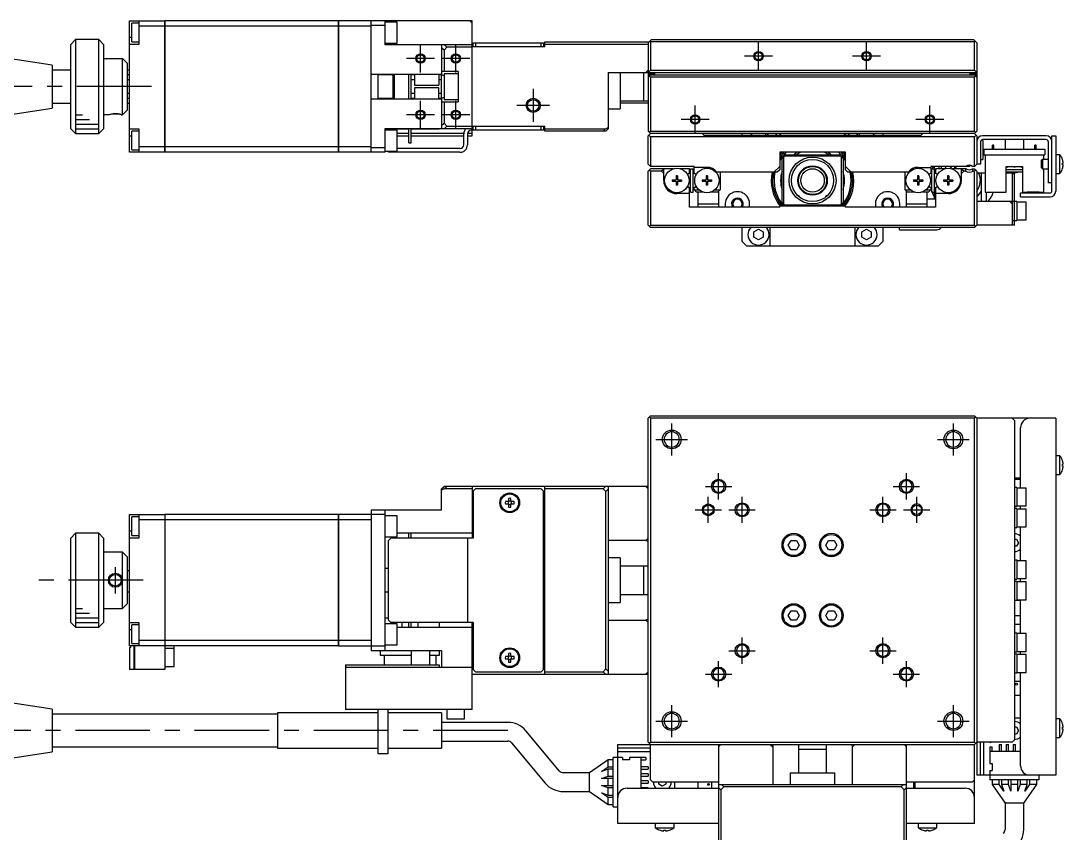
# Model space of a CAD drawing. Extents: x 0 to 726, y -8 to 415.
# Drawn here: x 119.1 to 341.1, y 241.6 to 414.6 of the extents above; entities that cross this region are included whole.
import ezdxf

# ---------------------------------------------------------------- set-up
doc = ezdxf.new("R2010")
doc.units = 0
doc.header["$LTSCALE"] = 0.5
doc.linetypes.add('CENTER', pattern=[50.8, 31.75, -6.35, 6.35, -6.35])
for name, color, linetype in [('MSM_CENTER', 1, 'CENTER'), ('MSM_CONTINUOUS', 7, 'CONTINUOUS'), ('MSM_NARROW', 5, 'CONTINUOUS')]:
    doc.layers.add(name, color=color, linetype=linetype)

msp = doc.modelspace()

# ---------------------------------------------------------------- linework, layer by layer
at = {"layer": 'MSM_CENTER'}
for p, q in [((204.19, 403.64), (204.19, 409.64)), ((211.69, 403.64), (211.69, 409.64)), ((276.19, 404.14), (276.19, 410.14)), ((299.19, 404.14), (299.19, 410.14)), ((207.19, 406.64), (201.19, 406.64)), ((214.69, 406.64), (208.69, 406.64)), ((279.19, 407.14), (273.19, 407.14)), ((302.19, 407.14), (296.19, 407.14)), ((146.88, 400.64), (76.88, 400.64)), ((228.19, 400.14), (228.19, 393.14)), ((204.19, 391.64), (204.19, 397.64)), ((211.69, 391.64), (211.69, 397.64)), ((231.69, 396.64), (224.69, 396.64)), ((262.69, 390.64), (262.69, 396.64)), ((312.69, 390.64), (312.69, 396.64)), ((207.19, 394.64), (201.19, 394.64)), ((214.69, 394.64), (208.69, 394.64)), ((265.69, 393.64), (259.69, 393.64)), ((315.69, 393.64), (309.69, 393.64)), ((257.69, 322.09), (257.69, 328.89)), ((317.69, 322.09), (317.69, 328.89)), ((254.29, 325.49), (261.09, 325.49)), ((314.29, 325.49), (321.09, 325.49)), ((267.69, 312.69), (267.69, 318.29)), ((307.69, 312.69), (307.69, 318.29)), ((264.89, 315.49), (270.49, 315.49)), ((304.89, 315.49), (310.49, 315.49)), ((265.49, 307.69), (265.49, 313.29)), ((272.69, 307.69), (272.69, 313.29)), ((302.69, 307.69), (302.69, 313.29)), ((309.89, 307.69), (309.89, 313.29)), ((262.69, 310.49), (268.29, 310.49)), ((269.89, 310.49), (275.49, 310.49)), ((299.89, 310.49), (305.49, 310.49)), ((307.09, 310.49), (312.69, 310.49)), ((139.19, 292.69), (139.19, 298.29)), ((145.1, 295.49), (122.46, 295.49)), ((272.69, 277.69), (272.69, 283.29)), ((302.69, 277.69), (302.69, 283.29)), ((269.89, 280.49), (275.49, 280.49)), ((299.89, 280.49), (305.49, 280.49)), ((267.69, 272.69), (267.69, 278.29)), ((307.69, 272.69), (307.69, 278.29)), ((264.89, 275.49), (270.49, 275.49)), ((304.89, 275.49), (310.49, 275.49)), ((257.69, 262.09), (257.69, 268.89)), ((317.69, 262.09), (317.69, 268.89)), ((254.29, 265.49), (261.09, 265.49)), ((314.29, 265.49), (321.09, 265.49)), ((222.75, 263.49), (72.8, 263.49))]:
    msp.add_line(p, q, dxfattribs=at)
at = {"layer": 'MSM_CONTINUOUS'}
for p, q in [((142.19, 386.64), (142.19, 414.64)), ((142.19, 414.64), (149.69, 414.64)), ((144.19, 414.14), (142.69, 414.14)), ((142.69, 410.14), (142.69, 414.14)), ((144.19, 414.64), (144.19, 409.64)), ((149.69, 413.49), (144.19, 413.49)), ((149.69, 386.64), (149.69, 414.64)), ((149.69, 414.63), (149.74, 414.63)), ((149.69, 413.49), (149.74, 413.49)), ((186.69, 414.64), (149.74, 414.64)), ((149.74, 414.64), (149.74, 386.64)), ((186.69, 413.49), (149.74, 413.49)), ((186.69, 386.64), (186.69, 414.64)), ((186.69, 414.63), (186.74, 414.63)), ((186.69, 413.49), (186.74, 413.49)), ((215.19, 414.64), (186.74, 414.64)), ((186.74, 414.64), (186.74, 386.64)), ((193.69, 413.49), (186.74, 413.49)), ((193.69, 386.64), (193.69, 414.64)), ((196.69, 413.64), (193.69, 413.64)), ((196.69, 409.54), (196.69, 414.64)), ((199.19, 414.39), (196.69, 414.39)), ((199.19, 409.89), (199.19, 414.39)), ((214.69, 414.64), (215.19, 414.14)), ((215.19, 391.74), (215.19, 414.64)), ((142.19, 411.14), (142.69, 411.14)), ((130.69, 410.64), (129.69, 409.64)), ((129.69, 391.64), (129.69, 409.64)), ((135.69, 410.64), (130.69, 410.64)), ((130.69, 410.64), (130.69, 390.64)), ((136.69, 409.64), (135.69, 410.64)), ((135.69, 390.64), (135.69, 410.64)), ((136.69, 409.64), (136.69, 391.64)), ((144.19, 409.64), (142.19, 409.64)), ((142.69, 410.14), (144.19, 410.14)), ((196.69, 409.89), (199.19, 409.89)), ((215.19, 409.54), (196.69, 409.54)), ((208.69, 409.54), (208.69, 403.13)), ((209.19, 408.43), (208.69, 408.93)), ((209.8, 409.04), (209.19, 408.43)), ((209.3, 409.54), (209.8, 409.04)), ((215.19, 409.04), (209.8, 409.04)), ((230.69, 409.14), (215.19, 409.14)), ((215.39, 409.14), (215.39, 409.94)), ((215.39, 409.94), (230.39, 409.94)), ((215.89, 409.94), (215.89, 409.14)), ((229.89, 409.14), (229.89, 409.94)), ((230.39, 409.94), (230.39, 409.14)), ((230.69, 409.14), (230.69, 410.14)), ((230.69, 410.14), (252.89, 410.14)), ((252.69, 409.64), (230.69, 409.64)), ((253.39, 410.64), (252.69, 409.94)), ((252.69, 410.14), (252.69, 391.14)), ((253.19, 410.14), (253.04, 410.29)), ((253.19, 410.14), (253.19, 404.14)), ((322.19, 410.14), (253.19, 410.14)), ((253.39, 410.64), (321.99, 410.64)), ((322.69, 409.94), (321.99, 410.64)), ((322.34, 410.29), (322.19, 410.14)), ((322.19, 404.14), (322.19, 410.14)), ((322.69, 409.94), (322.69, 391.14)), ((125.69, 405.21), (109.69, 407.64)), ((136.69, 406.64), (140.69, 406.64)), ((141.69, 405.64), (140.69, 406.64)), ((140.69, 394.64), (140.69, 406.64)), ((209.19, 408.43), (209.19, 403.89)), ((125.69, 405.21), (125.69, 396.07)), ((129.69, 404.14), (125.69, 404.14)), ((141.69, 405.64), (141.69, 395.64)), ((142.19, 404.14), (141.69, 404.14)), ((252.69, 404.14), (252.19, 403.64)), ((252.69, 403.64), (253.19, 404.14)), ((253.19, 404.14), (322.19, 404.14)), ((322.19, 404.14), (322.69, 403.64)), ((142.19, 403.14), (141.69, 403.14)), ((141.69, 402.14), (142.19, 402.14)), ((208.69, 403.24), (193.69, 403.24)), ((195.19, 398.04), (195.19, 403.24)), ((198.39, 403.14), (195.19, 403.14)), ((198.39, 398.04), (198.39, 403.24)), ((198.59, 403.24), (198.59, 398.04)), ((201.69, 398.04), (201.69, 403.24)), ((202.19, 398.04), (202.19, 403.24)), ((202.89, 403.14), (202.19, 403.14)), ((202.19, 402.14), (202.89, 402.14)), ((202.89, 403.24), (202.89, 400.91)), ((208.09, 403.24), (208.09, 400.91)), ((208.59, 403.14), (208.09, 403.14)), ((208.09, 402.14), (208.59, 402.14)), ((208.19, 403.14), (208.19, 403.24)), ((208.59, 403.24), (208.59, 398.04)), ((212.19, 403.89), (208.69, 403.89)), ((209.19, 402.92), (208.69, 403.13)), ((209.19, 403.39), (209.19, 397.89)), ((212.19, 403.39), (209.19, 403.39)), ((212.19, 403.89), (212.19, 397.39)), ((244.19, 403.64), (244.19, 391.64)), ((244.19, 403.64), (322.69, 403.64)), ((246.69, 403.64), (246.69, 395.89)), ((251.69, 403.64), (251.69, 397.64)), ((252.69, 403.44), (254.09, 403.44)), ((253.19, 403.14), (252.69, 402.64)), ((252.79, 402.74), (252.79, 402.94)), ((253.19, 402.64), (252.94, 402.89)), ((253.79, 403.24), (253.09, 403.24)), ((253.19, 403.14), (322.19, 403.14)), ((322.19, 402.64), (253.19, 402.64)), ((253.19, 402.64), (253.19, 391.14)), ((254.09, 403.14), (254.09, 403.44)), ((321.29, 403.14), (321.29, 403.44)), ((322.69, 403.44), (321.29, 403.44)), ((322.29, 403.24), (321.59, 403.24)), ((322.69, 402.64), (322.19, 403.14)), ((322.44, 402.89), (322.19, 402.64)), ((322.19, 391.14), (322.19, 402.64)), ((322.59, 402.94), (322.59, 402.74)), ((202.89, 400.91), (208.09, 400.91)), ((202.89, 400.91), (208.09, 400.91)), ((208.09, 400.9), (202.89, 400.9)), ((208.09, 400.9), (202.89, 400.9)), ((202.89, 400.9), (202.89, 400.9)), ((202.89, 400.41), (202.89, 398.04)), ((208.09, 400.41), (202.89, 400.41)), ((208.09, 400.9), (208.09, 400.9)), ((208.09, 398.04), (208.09, 400.41)), ((142.19, 399.14), (141.69, 399.14)), ((141.69, 398.14), (142.19, 398.14)), ((193.69, 398.04), (208.69, 398.04)), ((195.19, 398.14), (198.39, 398.14)), ((202.89, 399.14), (202.19, 399.14)), ((202.19, 398.14), (202.89, 398.14)), ((208.59, 399.14), (208.09, 399.14)), ((208.09, 398.14), (208.59, 398.14)), ((208.19, 398.04), (208.19, 398.14)), ((208.69, 398.15), (209.19, 398.36)), ((208.69, 398.15), (208.69, 391.74)), ((209.19, 397.89), (212.19, 397.89)), ((246.69, 397.64), (252.69, 397.64)), ((109.69, 393.64), (125.69, 396.07)), ((125.69, 397.14), (129.69, 397.14)), ((140.69, 394.64), (141.69, 395.64)), ((141.69, 397.14), (142.19, 397.14)), ((208.69, 397.39), (212.19, 397.39)), ((209.19, 397.39), (209.19, 392.86)), ((244.19, 395.89), (246.69, 395.89)), ((252.69, 397.14), (246.69, 397.14)), ((137.94, 394.64), (136.69, 394.64)), ((137.94, 394.64), (137.94, 394.64)), ((140.44, 394.64), (140.69, 394.64)), ((129.69, 391.64), (130.69, 390.64)), ((135.69, 390.64), (136.69, 391.64)), ((142.19, 391.64), (144.19, 391.64)), ((144.19, 391.14), (142.69, 391.14)), ((142.69, 387.14), (142.69, 391.14)), ((144.19, 391.64), (144.19, 386.64)), ((196.69, 391.74), (215.19, 391.74)), ((196.69, 386.64), (196.69, 391.74)), ((196.69, 391.64), (201.69, 391.64)), ((199.19, 391.39), (196.69, 391.39)), ((199.19, 386.89), (199.19, 391.39)), ((201.69, 388.64), (201.69, 391.74)), ((202.19, 388.64), (202.19, 391.74)), ((202.19, 391.64), (208.19, 391.64)), ((208.19, 391.64), (208.19, 391.74)), ((208.69, 392.36), (209.19, 392.86)), ((209.19, 392.86), (209.8, 392.24)), ((209.8, 392.24), (209.3, 391.74)), ((209.8, 392.24), (215.19, 392.24)), ((230.39, 391.34), (214.99, 391.34)), ((230.69, 392.14), (215.19, 392.14)), ((215.19, 390.14), (215.19, 391.34)), ((215.39, 391.34), (215.39, 392.14)), ((215.89, 392.14), (215.89, 391.34)), ((229.89, 391.34), (229.89, 392.14)), ((230.39, 392.14), (230.39, 391.34)), ((230.69, 391.14), (230.69, 392.14)), ((230.69, 391.64), (243.58, 391.64)), ((243.69, 391.14), (230.69, 391.14)), ((243.08, 391.14), (243.58, 391.64)), ((243.58, 391.64), (244.19, 391.95)), ((244.19, 391.64), (243.69, 391.14)), ((252.69, 391.14), (253.19, 390.64)), ((252.94, 390.89), (253.19, 391.14)), ((253.19, 391.14), (322.19, 391.14)), ((322.19, 391.14), (322.44, 390.89)), ((322.19, 390.64), (322.69, 391.14)), ((130.69, 390.64), (135.69, 390.64)), ((142.19, 390.14), (142.69, 390.14)), ((201.69, 390.64), (199.19, 390.64)), ((199.19, 390.14), (201.69, 390.14)), ((201.69, 388.64), (202.19, 388.64)), ((213.39, 390.64), (202.19, 390.64)), ((202.19, 390.14), (213.39, 390.14)), ((213.39, 388.24), (213.39, 390.54)), ((215.19, 390.64), (214.19, 390.64)), ((214.19, 390.54), (214.19, 388.24)), ((214.19, 390.14), (215.19, 390.14)), ((252.69, 390.14), (253.19, 390.64)), ((252.69, 384.14), (252.69, 390.14)), ((253.19, 389.94), (252.84, 390.29)), ((322.19, 390.64), (253.19, 390.64)), ((253.19, 389.94), (253.19, 383.64)), ((322.19, 389.94), (253.19, 389.94)), ((264.19, 390.64), (264.54, 390.29)), ((264.54, 390.29), (310.84, 390.29)), ((272.69, 390.29), (272.69, 390.64)), ((302.69, 390.64), (302.69, 390.29)), ((310.84, 390.29), (311.19, 390.64)), ((322.69, 390.14), (322.19, 390.64)), ((322.54, 390.29), (322.19, 389.94)), ((322.19, 383.64), (322.19, 389.94)), ((322.69, 390.14), (322.69, 384.14)), ((323.49, 388.94), (323.49, 384.14)), ((323.99, 389.14), (323.54, 389.14)), ((337.49, 390.14), (323.89, 390.14)), ((337.49, 389.34), (323.89, 389.34)), ((323.99, 389.14), (323.99, 385.14)), ((328.69, 389.34), (328.69, 387.34)), ((332.69, 387.34), (332.69, 389.34)), ((337.89, 388.94), (337.89, 380.14)), ((338.69, 390.14), (339.49, 390.14)), ((338.69, 378.44), (338.69, 390.14)), ((339.49, 390.14), (339.49, 378.34)), ((149.69, 386.64), (142.19, 386.64)), ((142.69, 387.14), (144.19, 387.14)), ((149.69, 387.8), (144.19, 387.8)), ((149.69, 387.8), (149.74, 387.8)), ((149.69, 386.65), (149.74, 386.65)), ((186.69, 387.8), (149.74, 387.8)), ((186.69, 386.64), (149.74, 386.64)), ((186.69, 387.8), (186.74, 387.8)), ((186.69, 386.65), (186.74, 386.65)), ((193.69, 387.8), (186.74, 387.8)), ((196.69, 386.64), (186.74, 386.64)), ((193.69, 387.64), (196.69, 387.64)), ((196.69, 386.89), (199.19, 386.89)), ((197.39, 386.64), (197.39, 386.89)), ((212.59, 386.64), (197.39, 386.64)), ((197.89, 386.89), (197.89, 386.64)), ((212.59, 387.44), (199.19, 387.44)), ((294.69, 386.64), (280.69, 386.64)), ((280.69, 386.64), (280.69, 382.94)), ((294.69, 382.94), (294.69, 386.64)), ((324.19, 387.34), (324.19, 386.14)), ((324.19, 387.34), (337.19, 387.34)), ((326.06, 387.34), (326.06, 388.14)), ((326.31, 388.14), (326.06, 388.14)), ((326.31, 387.34), (326.31, 388.14)), ((335.06, 387.34), (335.06, 388.14)), ((335.31, 388.14), (335.06, 388.14)), ((335.31, 387.34), (335.31, 388.14)), ((337.19, 387.34), (337.19, 386.14)), ((252.69, 384.14), (253.19, 383.64)), ((281.19, 385.34), (281.99, 386.14)), ((281.19, 375.94), (281.19, 385.34)), ((281.49, 385.64), (281.49, 375.64)), ((293.69, 385.84), (281.69, 385.84)), ((281.99, 386.14), (293.39, 386.14)), ((293.39, 386.14), (294.19, 385.34)), ((293.89, 375.64), (293.89, 385.64)), ((294.19, 385.34), (294.19, 375.94)), ((322.19, 383.64), (322.69, 384.14)), ((323.49, 384.14), (322.69, 384.14)), ((323.49, 385.14), (323.99, 385.14)), ((324.19, 386.29), (323.99, 386.29)), ((324.19, 386.14), (337.19, 386.14)), ((324.44, 386.14), (324.44, 378.14)), ((336.69, 385.14), (336.49, 384.94)), ((336.49, 383.34), (336.49, 384.94)), ((336.69, 385.14), (336.69, 383.14)), ((337.89, 385.14), (336.69, 385.14)), ((336.94, 385.14), (336.94, 386.14)), ((340.39, 386.14), (339.49, 386.14)), ((340.39, 382.14), (340.39, 386.14)), ((340.94, 385.07), (340.94, 385.09)), ((340.94, 384.34), (341.08, 384.34)), ((340.94, 383.94), (340.94, 384.34)), ((252.69, 382.64), (253.19, 383.14)), ((252.69, 371.14), (252.69, 382.64)), ((253.19, 382.64), (252.94, 382.89)), ((262.49, 383.64), (253.19, 383.64)), ((258.07, 383.14), (253.19, 383.14)), ((253.19, 382.64), (253.19, 371.14)), ((255.49, 382.64), (253.19, 382.64)), ((255.99, 383), (255.49, 382.64)), ((255.49, 382.64), (255.99, 382.14)), ((255.99, 380.64), (255.99, 383.14)), ((261.49, 383.14), (259.5, 383.14)), ((261.49, 382.19), (261.23, 382.04)), ((261.49, 382.19), (261.49, 383.14)), ((261.69, 378.14), (261.69, 383.14)), ((261.69, 383.14), (262.29, 383.14)), ((262.29, 378.14), (262.29, 383.14)), ((262.49, 382.19), (262.49, 383.64)), ((265.19, 383.44), (262.49, 383.44)), ((262.49, 382.19), (262.71, 382.07)), ((280.19, 382.44), (267.33, 382.44)), ((267.99, 382.44), (267.99, 378.64)), ((279.48, 382.44), (280.69, 383.65)), ((280.69, 382.94), (280.19, 382.44)), ((294.69, 383.65), (295.9, 382.44)), ((295.19, 382.44), (294.69, 382.94)), ((308.04, 382.44), (295.19, 382.44)), ((307.39, 378.64), (307.39, 382.44)), ((310.19, 383.44), (312.89, 383.44)), ((312.89, 382.19), (312.67, 382.07)), ((312.89, 383.64), (312.89, 382.19)), ((321.19, 383.64), (312.89, 383.64)), ((313.09, 378.14), (313.09, 383.14)), ((313.09, 383.14), (313.69, 383.14)), ((313.69, 376.64), (313.69, 383.64)), ((313.89, 383.14), (313.89, 382.19)), ((315.87, 383.14), (313.89, 383.14)), ((313.89, 382.19), (314.15, 382.04)), ((314.69, 383.14), (314.69, 383.64)), ((315.19, 383.14), (315.19, 383.64)), ((320.43, 383.14), (317.3, 383.14)), ((317.96, 383.64), (317.96, 383.14)), ((319.39, 380.64), (319.39, 383.14)), ((319.89, 382.64), (319.39, 383)), ((319.39, 382.14), (319.89, 382.64)), ((320.26, 382.64), (319.89, 382.64)), ((320.26, 382.64), (320.43, 383.14)), ((321.19, 383.64), (321.19, 383.89)), ((322.19, 383.64), (321.75, 383.64)), ((321.92, 382.64), (321.75, 383.14)), ((321.75, 383.14), (322.19, 383.14)), ((322.19, 382.64), (321.92, 382.64)), ((322.19, 383.14), (322.69, 382.64)), ((322.44, 382.89), (322.19, 382.64)), ((322.19, 371.14), (322.19, 382.64)), ((322.69, 382.64), (322.69, 371.14)), ((322.69, 382.29), (324.44, 382.29)), ((323.69, 376.14), (323.69, 382.29)), ((328.94, 383.64), (332.44, 383.64)), ((328.94, 378.14), (328.94, 383.64)), ((332.44, 382.94), (328.94, 382.94)), ((332.44, 382.44), (328.94, 382.44)), ((328.94, 382.29), (330.69, 382.29)), ((330.19, 382.14), (330.69, 382.14)), ((330.19, 382.14), (330.19, 371.14)), ((330.69, 371.14), (330.69, 382.14)), ((332.44, 383.64), (332.44, 378.14)), ((336.49, 383.34), (336.69, 383.14)), ((336.69, 383.14), (337.89, 383.14)), ((336.94, 378.14), (336.94, 383.14)), ((339.49, 382.14), (340.39, 382.14)), ((341.08, 383.94), (340.94, 383.94)), ((340.94, 383.19), (340.94, 383.22)), ((257.79, 380.79), (258.58, 380.79)), ((257.79, 380.79), (257.79, 380.5)), ((257.79, 380.5), (258.58, 380.5)), ((258.32, 380.79), (258.32, 380.5)), ((258.93, 381.64), (258.64, 381.64)), ((258.64, 381.64), (258.64, 380.85)), ((258.64, 381.11), (258.93, 381.11)), ((258.64, 380.44), (258.64, 379.64)), ((258.64, 380.17), (258.93, 380.17)), ((258.93, 381.64), (258.93, 380.85)), ((258.93, 380.44), (258.93, 379.64)), ((258.99, 380.79), (259.79, 380.79)), ((258.99, 380.5), (259.79, 380.5)), ((259.26, 380.5), (259.26, 380.79)), ((259.79, 380.79), (259.79, 380.5)), ((264.19, 380.79), (264.98, 380.79)), ((264.19, 380.79), (264.19, 380.5)), ((264.19, 380.5), (264.98, 380.5)), ((264.72, 380.79), (264.72, 380.5)), ((265.33, 381.64), (265.04, 381.64)), ((265.04, 381.64), (265.04, 380.85)), ((265.04, 381.11), (265.33, 381.11)), ((265.04, 380.44), (265.04, 379.64)), ((265.04, 380.17), (265.33, 380.17)), ((265.33, 381.64), (265.33, 380.85)), ((265.33, 380.44), (265.33, 379.64)), ((265.39, 380.79), (266.19, 380.79)), ((265.39, 380.5), (266.19, 380.5)), ((265.66, 380.5), (265.66, 380.79)), ((266.19, 380.79), (266.19, 380.5)), ((309.19, 380.79), (309.98, 380.79)), ((309.19, 380.79), (309.19, 380.5)), ((309.19, 380.5), (309.98, 380.5)), ((309.72, 380.79), (309.72, 380.5)), ((310.33, 381.64), (310.04, 381.64)), ((310.04, 381.64), (310.04, 380.85)), ((310.04, 381.11), (310.33, 381.11)), ((310.04, 380.44), (310.04, 379.64)), ((310.04, 380.17), (310.33, 380.17)), ((310.33, 381.64), (310.33, 380.85)), ((310.33, 380.44), (310.33, 379.64)), ((310.39, 380.79), (311.19, 380.79)), ((310.39, 380.5), (311.19, 380.5)), ((310.66, 380.5), (310.66, 380.79)), ((311.19, 380.79), (311.19, 380.5)), ((315.59, 380.79), (316.38, 380.79)), ((315.59, 380.79), (315.59, 380.5)), ((315.59, 380.5), (316.38, 380.5)), ((316.12, 380.79), (316.12, 380.5)), ((316.73, 381.64), (316.44, 381.64)), ((316.44, 381.64), (316.44, 380.85)), ((316.44, 381.11), (316.73, 381.11)), ((316.44, 380.44), (316.44, 379.64)), ((316.44, 380.17), (316.73, 380.17)), ((316.73, 381.64), (316.73, 380.85)), ((316.73, 380.44), (316.73, 379.64)), ((316.79, 380.79), (317.59, 380.79)), ((316.79, 380.5), (317.59, 380.5)), ((317.06, 380.5), (317.06, 380.79)), ((317.59, 380.79), (317.59, 380.5)), ((338.69, 380.14), (337.89, 380.14)), ((258.93, 379.64), (258.64, 379.64)), ((261.49, 377.84), (258.79, 377.84)), ((261.23, 379.24), (261.49, 379.09)), ((261.49, 374.94), (261.49, 379.09)), ((261.69, 378.14), (262.29, 378.14)), ((262.49, 379.09), (262.71, 379.22)), ((262.49, 378.64), (262.49, 379.09)), ((262.49, 378.64), (263.53, 378.64)), ((262.49, 378.64), (262.99, 378.14)), ((264.47, 378.14), (262.99, 378.14)), ((263.24, 378.14), (263.24, 374.94)), ((265.33, 379.64), (265.04, 379.64)), ((267.74, 378.14), (265.9, 378.14)), ((266.85, 378.64), (267.99, 378.64)), ((267.49, 378.14), (267.99, 378.64)), ((267.69, 378.14), (267.69, 378.34)), ((267.74, 374.94), (267.74, 378.14)), ((284.52, 377.44), (284.71, 377.44)), ((284.94, 377.22), (284.71, 377.44)), ((290.66, 377.44), (290.44, 377.22)), ((290.66, 377.44), (290.85, 377.44)), ((307.39, 378.64), (308.53, 378.64)), ((307.39, 378.64), (307.89, 378.14)), ((307.64, 378.14), (307.64, 374.94)), ((309.47, 378.14), (307.64, 378.14)), ((307.69, 378.14), (307.69, 378.34)), ((310.33, 379.64), (310.04, 379.64)), ((312.39, 378.14), (310.9, 378.14)), ((311.85, 378.64), (312.89, 378.64)), ((312.14, 374.94), (312.14, 378.14)), ((312.39, 378.14), (312.89, 378.64)), ((312.89, 379.09), (312.67, 379.22)), ((312.89, 379.09), (312.89, 378.64)), ((313.09, 378.14), (313.69, 378.14)), ((314.15, 379.24), (313.89, 379.09)), ((313.89, 379.09), (313.89, 374.94)), ((316.59, 377.84), (313.89, 377.84)), ((316.73, 379.64), (316.44, 379.64)), ((324.44, 378.14), (328.94, 378.14)), ((324.69, 378.14), (324.69, 376.14)), ((331.99, 377.14), (331.99, 377.94)), ((338.19, 377.94), (331.99, 377.94)), ((332.44, 378.14), (333.44, 378.14)), ((333.44, 378.24), (335.94, 378.24)), ((333.44, 378.14), (333.44, 378.24)), ((334.24, 378.24), (334.24, 378.14)), ((334.24, 378.14), (335.14, 378.14)), ((334.61, 378.24), (334.61, 378.14)), ((334.76, 378.24), (334.76, 378.14)), ((335.14, 378.24), (335.14, 378.14)), ((335.94, 378.14), (335.94, 378.24)), ((335.94, 378.14), (336.94, 378.14)), ((263.24, 375.64), (267.74, 375.64)), ((281.99, 375.14), (281.19, 375.94)), ((281.69, 375.44), (293.69, 375.44)), ((284.94, 377.22), (284.77, 377.22)), ((284.94, 377.08), (284.94, 377.22)), ((290.61, 377.22), (290.44, 377.22)), ((290.44, 377.22), (290.44, 377.08)), ((293.39, 375.14), (294.19, 375.94)), ((307.64, 375.64), (312.14, 375.64)), ((313.89, 376.64), (312.14, 376.64)), ((331.19, 376.14), (322.69, 376.14)), ((329.69, 376.14), (330.19, 375.64)), ((331.19, 376.14), (331.19, 372.14)), ((333.19, 376.04), (331.19, 376.04)), ((331.99, 377.14), (338.29, 377.14)), ((333.19, 372.24), (333.19, 376.04)), ((280.69, 374.94), (261.49, 374.94)), ((280.69, 374.94), (280.69, 375.14)), ((294.69, 375.14), (280.69, 375.14)), ((294.69, 374.94), (294.69, 375.14)), ((313.89, 374.94), (294.69, 374.94)), ((253.19, 370.64), (252.69, 371.14)), ((252.94, 370.89), (253.19, 371.14)), ((253.19, 371.14), (322.19, 371.14)), ((322.19, 371.14), (322.44, 370.89)), ((322.19, 370.64), (322.69, 371.14)), ((330.69, 371.14), (322.69, 371.14)), ((330.19, 372.14), (331.19, 372.14)), ((331.19, 372.24), (333.19, 372.24)), ((322.19, 370.64), (253.19, 370.64)), ((272.69, 367.64), (272.69, 370.64)), ((275.19, 369.72), (276.19, 370.3)), ((275.19, 368.57), (275.19, 369.72)), ((276.19, 367.99), (275.19, 368.57)), ((276.19, 370.3), (277.19, 369.72)), ((277.19, 368.57), (276.19, 367.99)), ((277.19, 369.72), (277.19, 368.57)), ((278.69, 366.64), (278.69, 370.64)), ((296.69, 370.64), (296.69, 366.64)), ((298.19, 369.72), (299.19, 370.3)), ((298.19, 368.57), (298.19, 369.72)), ((299.19, 367.99), (298.19, 368.57)), ((299.19, 370.3), (300.19, 369.72)), ((300.19, 368.57), (299.19, 367.99)), ((300.19, 369.72), (300.19, 368.57)), ((302.69, 370.64), (302.69, 367.64)), ((306.19, 370.14), (306.19, 370.64)), ((306.19, 370.14), (314.19, 370.14)), ((272.69, 367.64), (273.69, 366.64)), ((301.69, 366.64), (273.69, 366.64)), ((301.69, 366.64), (302.69, 367.64)), ((252.69, 329.99), (253.19, 330.49)), ((252.69, 260.99), (252.69, 329.99)), ((253.19, 329.99), (252.94, 330.24)), ((253.19, 330.49), (322.19, 330.49)), ((253.19, 329.99), (253.19, 260.99)), ((322.19, 329.99), (253.19, 329.99)), ((322.19, 330.49), (322.69, 329.99)), ((322.44, 330.24), (322.19, 329.99)), ((322.19, 260.99), (322.19, 329.99)), ((322.69, 329.99), (322.69, 253.99)), ((339.49, 329.99), (322.69, 329.99)), ((330.69, 329.49), (330.19, 329.99)), ((330.69, 329.49), (330.69, 261.49)), ((339.49, 329.99), (339.49, 253.99)), ((331.99, 315.14), (331.99, 327.99)), ((340.39, 321.99), (339.49, 321.99)), ((340.39, 317.99), (340.39, 321.99)), ((340.94, 320.92), (340.94, 320.94)), ((340.94, 320.19), (341.08, 320.19)), ((340.94, 319.79), (340.94, 320.19)), ((341.08, 319.79), (340.94, 319.79)), ((339.49, 317.99), (340.39, 317.99)), ((340.94, 319.04), (340.94, 319.06)), ((208.69, 314.99), (209.19, 315.49)), ((252.69, 315.49), (209.19, 315.49)), ((209.8, 315.49), (209.3, 314.99)), ((215.19, 315.49), (215.19, 304.49)), ((230.69, 275.49), (230.69, 315.49)), ((243.08, 314.99), (243.58, 315.49)), ((244.19, 315.49), (244.19, 275.49)), ((252.19, 315.49), (252.69, 314.99)), ((330.69, 317.29), (331.99, 317.29)), ((330.69, 316.99), (331.99, 316.99)), ((209.3, 314.99), (208.69, 314.68)), ((208.69, 310.49), (208.69, 314.99)), ((215.19, 314.99), (209.3, 314.99)), ((215.89, 314.99), (215.39, 314.49)), ((215.39, 314.49), (215.39, 304.49)), ((229.89, 314.99), (215.89, 314.99)), ((230.39, 314.49), (229.89, 314.99)), ((230.39, 276.49), (230.39, 314.49)), ((243.08, 314.99), (230.69, 314.99)), ((243.69, 314.38), (243.08, 314.99)), ((244.19, 314.88), (243.69, 314.38)), ((243.69, 276.6), (243.69, 314.38)), ((331.19, 315.24), (330.69, 315.24)), ((331.19, 315.24), (331.19, 311.24)), ((333.19, 315.14), (331.19, 315.14)), ((333.19, 311.34), (333.19, 315.14)), ((222.95, 312.23), (222.27, 312.23)), ((222.27, 311.75), (222.95, 311.75)), ((222.95, 312.91), (222.95, 312.23)), ((222.95, 311.75), (222.95, 311.07)), ((223.43, 312.23), (223.43, 312.91)), ((224.11, 312.23), (223.43, 312.23)), ((223.43, 311.07), (223.43, 311.75)), ((223.43, 311.75), (224.11, 311.75)), ((330.69, 311.24), (331.19, 311.24)), ((331.19, 311.34), (333.19, 311.34)), ((331.99, 310.64), (331.99, 311.34)), ((142.19, 281.49), (142.19, 309.49)), ((142.19, 309.49), (149.69, 309.49)), ((142.69, 304.99), (142.69, 308.99)), ((144.19, 308.99), (142.69, 308.99)), ((144.19, 309.49), (144.19, 304.49)), ((149.69, 309.49), (149.69, 276.49)), ((149.69, 309.48), (149.74, 309.48)), ((186.69, 309.49), (149.74, 309.49)), ((149.74, 309.49), (149.74, 277.49)), ((186.69, 281.49), (186.69, 309.49)), ((186.69, 309.48), (186.74, 309.48)), ((196.69, 309.49), (186.74, 309.49)), ((186.74, 309.49), (186.74, 281.49)), ((193.69, 310.49), (208.69, 310.49)), ((193.69, 310.49), (193.69, 280.49)), ((196.69, 280.49), (196.69, 310.49)), ((199.19, 309.24), (196.69, 309.24)), ((199.19, 304.74), (199.19, 309.24)), ((331.19, 310.74), (330.69, 310.74)), ((331.19, 310.74), (331.19, 306.74)), ((333.19, 310.64), (331.19, 310.64)), ((333.19, 306.84), (333.19, 310.64)), ((149.69, 308.33), (144.19, 308.33)), ((149.69, 308.33), (149.74, 308.33)), ((186.69, 308.33), (149.74, 308.33)), ((186.69, 308.33), (186.74, 308.33)), ((193.69, 308.33), (186.74, 308.33)), ((330.69, 306.74), (331.19, 306.74)), ((331.19, 306.84), (333.19, 306.84)), ((331.99, 299.64), (331.99, 306.84)), ((130.69, 305.49), (129.69, 304.49)), ((129.69, 286.49), (129.69, 304.49)), ((130.69, 305.49), (130.69, 285.49)), ((135.69, 305.49), (130.69, 305.49)), ((135.69, 285.49), (135.69, 305.49)), ((136.69, 304.49), (135.69, 305.49)), ((136.69, 304.49), (136.69, 286.49)), ((142.19, 305.99), (142.69, 305.99)), ((144.19, 304.49), (142.19, 304.49)), ((142.69, 304.99), (144.19, 304.99)), ((196.69, 304.74), (199.19, 304.74)), ((197.89, 304.49), (197.39, 303.99)), ((215.39, 304.49), (197.89, 304.49)), ((215.39, 305.49), (199.19, 305.49)), ((201.69, 304.49), (201.69, 305.49)), ((202.19, 304.49), (202.19, 305.49)), ((214.19, 304.49), (214.19, 286.49)), ((230.69, 305.49), (230.39, 305.49)), ((252.69, 304.47), (252.19, 303.97)), ((330.69, 304.24), (331.12, 304.24)), ((331.12, 304.24), (331.55, 303.49)), ((197.39, 286.99), (197.39, 303.99)), ((230.39, 303.74), (230.69, 303.74)), ((252.19, 303.97), (244.19, 303.97)), ((252.19, 303.97), (252.69, 303.8)), ((282.53, 302.99), (283.11, 303.99)), ((283.11, 301.99), (282.53, 302.99)), ((283.11, 303.99), (284.27, 303.99)), ((284.27, 301.99), (283.11, 301.99)), ((284.27, 303.99), (284.84, 302.99)), ((284.84, 302.99), (284.27, 301.99)), ((290.53, 302.99), (291.11, 303.99)), ((291.11, 301.99), (290.53, 302.99)), ((291.11, 303.99), (292.27, 303.99)), ((292.27, 301.99), (291.11, 301.99)), ((292.27, 303.99), (292.84, 302.99)), ((292.84, 302.99), (292.27, 301.99)), ((331.12, 302.74), (330.69, 302.74)), ((331.55, 303.49), (331.12, 302.74)), ((140.69, 301.49), (136.69, 301.49)), ((140.69, 301.49), (141.69, 300.49)), ((140.69, 289.49), (140.69, 301.49)), ((141.69, 300.49), (141.69, 290.49)), ((230.49, 300.49), (230.39, 300.49)), ((230.69, 300.29), (230.49, 300.49)), ((230.49, 290.49), (230.49, 300.49)), ((246.69, 300.24), (244.19, 300.24)), ((246.69, 300.24), (246.69, 290.74)), ((331.19, 299.74), (330.69, 299.74)), ((331.19, 299.74), (331.19, 295.74)), ((197.39, 297.99), (196.69, 297.99)), ((252.69, 298.49), (246.69, 298.49)), ((251.69, 298.49), (251.69, 292.49)), ((333.19, 299.64), (331.19, 299.64)), ((333.19, 295.84), (333.19, 299.64)), ((142.19, 297.49), (141.69, 297.49)), ((330.69, 295.74), (331.19, 295.74)), ((331.19, 295.84), (333.19, 295.84)), ((331.99, 295.14), (331.99, 295.84)), ((331.19, 295.24), (330.69, 295.24)), ((331.19, 295.24), (331.19, 291.24)), ((333.19, 295.14), (331.19, 295.14)), ((333.19, 291.34), (333.19, 295.14)), ((141.69, 292.99), (142.19, 292.99)), ((196.69, 292.99), (197.39, 292.99)), ((246.69, 292.49), (252.69, 292.49)), ((330.69, 291.24), (331.19, 291.24)), ((331.99, 291.15), (330.69, 291.15)), ((331.19, 291.34), (333.19, 291.34)), ((331.99, 284.14), (331.99, 291.34)), ((136.69, 289.49), (140.69, 289.49)), ((141.69, 290.49), (140.69, 289.49)), ((230.39, 290.49), (230.49, 290.49)), ((230.49, 290.49), (230.69, 290.69)), ((244.19, 290.74), (246.69, 290.74)), ((282.53, 287.99), (283.11, 288.99)), ((283.11, 288.99), (284.27, 288.99)), ((284.27, 288.99), (284.84, 287.99)), ((290.53, 287.99), (291.11, 288.99)), ((291.11, 288.99), (292.27, 288.99)), ((292.27, 288.99), (292.84, 287.99)), ((129.69, 286.49), (130.69, 285.49)), ((135.69, 285.49), (136.69, 286.49)), ((142.19, 286.49), (144.19, 286.49)), ((144.19, 286.49), (144.19, 281.49)), ((196.69, 287.49), (197.39, 287.49)), ((197.39, 286.99), (197.89, 286.49)), ((215.39, 286.49), (197.89, 286.49)), ((200.19, 286.49), (200.19, 285.49)), ((201.69, 285.49), (201.69, 286.49)), ((202.19, 285.49), (202.19, 286.49)), ((203.69, 285.49), (203.69, 286.49)), ((208.19, 286.49), (208.19, 285.49)), ((215.19, 267.99), (215.19, 286.49)), ((215.39, 286.49), (215.39, 276.49)), ((230.69, 287.24), (230.39, 287.24)), ((244.19, 287), (252.19, 287)), ((252.69, 287.18), (252.19, 287)), ((252.19, 287), (252.69, 286.5)), ((283.11, 286.99), (282.53, 287.99)), ((284.27, 286.99), (283.11, 286.99)), ((284.84, 287.99), (284.27, 286.99)), ((291.11, 286.99), (290.53, 287.99)), ((292.27, 286.99), (291.11, 286.99)), ((292.84, 287.99), (292.27, 286.99)), ((330.69, 287.95), (331.99, 287.95)), ((130.69, 285.49), (135.69, 285.49)), ((142.19, 284.99), (142.69, 284.99)), ((144.19, 285.99), (142.69, 285.99)), ((142.69, 281.99), (142.69, 285.99)), ((199.19, 286.24), (196.69, 286.24)), ((199.19, 281.74), (199.19, 286.24)), ((199.19, 285.49), (215.39, 285.49)), ((230.39, 285.49), (230.69, 285.49)), ((331.99, 286.07), (330.69, 286.07)), ((331.19, 284.24), (330.69, 284.24)), ((331.19, 284.24), (331.19, 280.24)), ((142.69, 281.99), (144.19, 281.99)), ((149.69, 282.64), (144.19, 282.64)), ((149.69, 282.65), (149.74, 282.65)), ((186.69, 282.64), (149.74, 282.64)), ((186.69, 282.65), (186.74, 282.65)), ((193.69, 282.64), (186.74, 282.64)), ((333.19, 284.14), (331.19, 284.14)), ((333.19, 280.34), (333.19, 284.14)), ((149.69, 281.49), (142.19, 281.49)), ((142.39, 281.19), (142.19, 281.19)), ((142.19, 281.19), (142.19, 276.49)), ((142.39, 281.49), (142.39, 281.19)), ((143.19, 276.49), (143.19, 281.49)), ((143.24, 281.49), (143.24, 276.49)), ((149.69, 281.5), (149.74, 281.5)), ((186.69, 281.49), (149.74, 281.49)), ((149.74, 280.99), (151.69, 280.99)), ((151.69, 277.09), (151.69, 281.49)), ((186.69, 281.5), (186.74, 281.5)), ((186.74, 281.49), (196.69, 281.49)), ((208.69, 280.49), (193.69, 280.49)), ((195.69, 279.49), (195.69, 280.49)), ((196.69, 281.74), (199.19, 281.74)), ((202.19, 280.49), (202.19, 277.49)), ((206.19, 277.49), (206.19, 280.49)), ((208.19, 280.49), (208.19, 279.49)), ((208.69, 280.49), (208.69, 276.99)), ((222.95, 279.91), (222.95, 279.23)), ((223.43, 279.23), (223.43, 279.91)), ((330.69, 280.24), (331.19, 280.24)), ((331.19, 280.34), (333.19, 280.34)), ((331.99, 279.64), (331.99, 280.34)), ((202.19, 279.49), (195.69, 279.49)), ((196.44, 279.49), (196.44, 277.49)), ((208.19, 279.49), (206.19, 279.49)), ((207.44, 279.49), (207.44, 277.49)), ((222.95, 279.23), (222.27, 279.23)), ((222.27, 278.75), (222.95, 278.75)), ((222.95, 278.75), (222.95, 278.07)), ((224.11, 279.23), (223.43, 279.23)), ((223.43, 278.75), (224.11, 278.75)), ((223.43, 278.07), (223.43, 278.75)), ((331.19, 279.74), (330.69, 279.74)), ((331.19, 279.74), (331.19, 275.74)), ((333.19, 279.64), (331.19, 279.64)), ((333.19, 275.84), (333.19, 279.64)), ((143.19, 276.49), (142.19, 276.49)), ((143.19, 276.54), (143.24, 276.54)), ((149.69, 276.49), (143.24, 276.49)), ((149.74, 277.49), (149.69, 277.49)), ((149.69, 277.09), (151.69, 277.09)), ((188.19, 277.49), (208.19, 277.49)), ((188.19, 277.49), (188.19, 267.99)), ((188.19, 276.99), (215.19, 276.99)), ((208.19, 277.49), (208.19, 276.99)), ((215.19, 275.49), (252.69, 275.49)), ((215.39, 276.49), (215.89, 275.99)), ((215.89, 275.99), (229.89, 275.99)), ((229.89, 275.99), (230.39, 276.49)), ((230.69, 275.99), (243.08, 275.99)), ((243.08, 275.99), (243.69, 276.6)), ((243.58, 275.49), (243.08, 275.99)), ((243.69, 276.6), (244.19, 276.1)), ((252.69, 275.99), (252.19, 275.49)), ((330.69, 275.74), (331.19, 275.74)), ((331.19, 275.84), (333.19, 275.84)), ((331.99, 255.99), (331.99, 275.84)), ((330.69, 273.99), (331.99, 273.99)), ((330.69, 271.04), (331.99, 271.04)), ((125.69, 268.06), (109.69, 270.49)), ((125.69, 268.06), (125.69, 258.92)), ((173.69, 266.99), (125.69, 266.99)), ((195.19, 267.24), (173.69, 267.24)), ((173.69, 267.24), (173.69, 259.74)), ((215.19, 267.99), (188.19, 267.99)), ((195.19, 258.49), (195.19, 267.99)), ((197.19, 267.99), (197.19, 258.49)), ((208.69, 267.24), (197.19, 267.24)), ((208.69, 267.24), (208.69, 259.74)), ((209.79, 267.99), (209.79, 265.99)), ((213.59, 265.99), (213.59, 267.99)), ((222.79, 265.21), (208.69, 265.21)), ((209.79, 265.99), (213.59, 265.99)), ((331.99, 266.14), (330.69, 266.14)), ((330.69, 264.24), (331.12, 264.24)), ((331.12, 264.24), (331.55, 263.49)), ((340.39, 265.99), (339.49, 265.99)), ((340.39, 261.99), (340.39, 265.99)), ((340.94, 264.92), (340.94, 264.94)), ((233.82, 254.85), (226.62, 263.43)), ((331.12, 262.74), (330.69, 262.74)), ((331.55, 263.49), (331.12, 262.74)), ((340.94, 264.19), (341.08, 264.19)), ((340.94, 263.79), (340.94, 264.19)), ((341.08, 263.79), (340.94, 263.79)), ((340.94, 263.04), (340.94, 263.06)), ((125.69, 259.99), (173.69, 259.99)), ((208.69, 261.21), (222.79, 261.21)), ((223.56, 260.86), (230.76, 252.28)), ((246.19, 243.69), (246.19, 260.49)), ((246.19, 260.49), (322.19, 260.49)), ((253.19, 260.49), (252.69, 260.99)), ((252.94, 260.74), (253.19, 260.99)), ((253.19, 260.99), (322.19, 260.99)), ((253.19, 252.99), (253.19, 260.49)), ((267.69, 259.99), (268.19, 260.49)), ((267.69, 260.49), (267.69, 216.99)), ((278.7, 260.49), (279.2, 259.99)), ((279.2, 259.99), (279.38, 260.49)), ((279.2, 259.99), (279.2, 251.99)), ((284.69, 260.49), (284.69, 254.49)), ((290.69, 254.49), (290.69, 260.49)), ((295.99, 260.49), (296.17, 259.99)), ((296.17, 259.99), (296.67, 260.49)), ((296.17, 251.99), (296.17, 259.99)), ((307.19, 260.49), (307.69, 259.99)), ((307.69, 222.99), (307.69, 260.49)), ((322.19, 260.99), (322.44, 260.74)), ((322.69, 260.99), (322.19, 260.49)), ((322.19, 243.69), (322.19, 260.49)), ((330.19, 260.99), (322.69, 260.99)), ((323.49, 253.99), (323.49, 260.99)), ((324.19, 253.99), (324.19, 260.99)), ((325.44, 259.99), (325.94, 259.99)), ((325.44, 259.99), (325.44, 256.49)), ((325.94, 258.99), (325.94, 259.99)), ((327.44, 260.49), (327.44, 258.99)), ((327.44, 260.49), (327.94, 260.49)), ((327.94, 258.99), (327.94, 260.49)), ((328.94, 260.49), (328.94, 258.99)), ((328.94, 260.49), (329.44, 260.49)), ((329.44, 258.99), (329.44, 260.49)), ((330.19, 260.99), (330.69, 261.49)), ((330.44, 260.49), (330.44, 258.99)), ((330.44, 260.49), (330.94, 260.49)), ((330.94, 258.99), (330.94, 260.49)), ((331.94, 260.49), (331.99, 260.49)), ((331.94, 260.49), (331.94, 258.99)), ((339.49, 261.99), (340.39, 261.99)), ((109.69, 256.49), (125.69, 258.92)), ((173.69, 259.74), (195.19, 259.74)), ((197.19, 258.49), (195.19, 258.49)), ((197.19, 259.74), (208.69, 259.74)), ((245.19, 247.24), (245.19, 257.74)), ((247.19, 257.74), (245.19, 257.74)), ((253.19, 259.69), (246.19, 259.69)), ((246.19, 258.99), (253.19, 258.99)), ((247.19, 257.74), (247.19, 257.24)), ((248.69, 257.74), (248.69, 257.24)), ((252.19, 257.74), (248.69, 257.74)), ((251.19, 251.19), (251.19, 257.74)), ((252.19, 257.74), (252.19, 257.24)), ((284.69, 259.49), (290.69, 259.49)), ((331.99, 258.99), (325.44, 258.99)), ((244.19, 257.24), (240.19, 254.49)), ((242.73, 254.74), (244.19, 255.74)), ((245.19, 257.24), (244.19, 257.24)), ((244.19, 255.74), (244.19, 257.24)), ((244.19, 255.74), (245.19, 255.74)), ((248.69, 257.24), (247.19, 257.24)), ((251.19, 257.24), (252.19, 257.24)), ((252.69, 255.74), (251.19, 255.74)), ((252.69, 255.74), (252.69, 255.24)), ((325.44, 256.49), (325.94, 256.49)), ((325.94, 256.49), (325.94, 254.99)), ((240.19, 254.49), (234.59, 254.49)), ((240.19, 250.49), (240.19, 254.49)), ((244.19, 255.24), (242.73, 254.74)), ((242.73, 253.24), (244.19, 253.74)), ((245.19, 253.24), (242.73, 253.24)), ((245.19, 255.24), (244.19, 255.24)), ((244.19, 253.74), (244.19, 255.24)), ((244.19, 253.74), (245.19, 253.74)), ((244.19, 251.74), (244.19, 253.24)), ((251.19, 255.24), (252.69, 255.24)), ((252.69, 254.24), (251.19, 254.24)), ((251.19, 253.74), (252.69, 253.74)), ((252.69, 254.24), (252.69, 253.74)), ((282.94, 254.49), (292.44, 254.49)), ((282.94, 254.49), (282.94, 251.99)), ((292.44, 251.99), (292.44, 254.49)), ((339.49, 253.99), (322.69, 253.99)), ((325.44, 254.99), (325.94, 254.99)), ((325.44, 254.99), (325.44, 252.99)), ((335.94, 252.99), (335.94, 253.99)), ((244.19, 251.24), (242.73, 251.74)), ((242.73, 251.74), (245.19, 251.74)), ((245.19, 251.24), (244.19, 251.24)), ((244.19, 249.74), (244.19, 251.24)), ((248.19, 251.19), (267.69, 251.19)), ((252.69, 252.74), (251.19, 252.74)), ((251.19, 252.24), (252.69, 252.24)), ((252.69, 251.24), (251.19, 251.24)), ((252.69, 252.74), (252.69, 252.24)), ((252.69, 251.24), (252.69, 251.19)), ((253.19, 252.99), (253.69, 252.49)), ((267.69, 252.49), (253.69, 252.49)), ((254.94, 252.06), (254.94, 252.49)), ((255.69, 251.62), (254.94, 252.06)), ((256.44, 252.06), (255.69, 251.62)), ((256.44, 252.49), (256.44, 252.06)), ((258.34, 251.19), (258.34, 252.49)), ((263.24, 252.49), (263.24, 251.19)), ((266.19, 252.49), (266.19, 251.19)), ((267.69, 251.99), (307.69, 251.99)), ((268.19, 250.88), (267.69, 251.38)), ((268.8, 251.49), (268.19, 250.88)), ((268.3, 251.99), (268.8, 251.49)), ((306.58, 251.49), (268.8, 251.49)), ((306.58, 251.49), (307.08, 251.99)), ((307.19, 250.88), (306.58, 251.49)), ((307.69, 251.38), (307.19, 250.88)), ((321.69, 252.49), (307.69, 252.49)), ((307.69, 251.19), (320.19, 251.19)), ((309.19, 252.49), (309.19, 251.19)), ((309.49, 252.49), (309.49, 251.19)), ((321.69, 252.49), (322.19, 252.99)), ((335.94, 252.99), (325.44, 252.99)), ((325.94, 252.99), (325.94, 251.99)), ((325.94, 251.99), (328.69, 247.99)), ((327.44, 251.99), (325.94, 251.99)), ((327.44, 251.99), (327.44, 252.99)), ((328.44, 250.53), (327.44, 251.99)), ((327.94, 252.99), (327.94, 251.99)), ((327.94, 251.99), (328.44, 250.53)), ((329.44, 251.99), (327.94, 251.99)), ((329.44, 251.99), (329.44, 252.99)), ((329.94, 250.53), (329.44, 251.99)), ((329.94, 252.99), (329.94, 250.53)), ((331.44, 251.99), (329.94, 251.99)), ((331.44, 250.53), (331.44, 252.99)), ((331.94, 251.99), (331.44, 250.53)), ((331.94, 252.99), (331.94, 251.99)), ((333.44, 251.99), (331.94, 251.99)), ((332.69, 247.99), (335.44, 251.99)), ((333.94, 251.99), (332.94, 250.53)), ((332.94, 250.53), (333.44, 251.99)), ((333.44, 251.99), (333.44, 252.99)), ((333.94, 252.99), (333.94, 251.99)), ((335.44, 251.99), (333.94, 251.99)), ((335.44, 251.99), (335.44, 252.99)), ((234.59, 250.49), (240.19, 250.49)), ((240.19, 250.49), (244.19, 247.74)), ((244.19, 249.24), (242.73, 250.24)), ((242.73, 250.24), (244.19, 249.74)), ((244.19, 249.74), (245.19, 249.74)), ((245.19, 249.24), (244.19, 249.24)), ((244.19, 247.74), (244.19, 249.24)), ((268.19, 250.88), (268.19, 238.49)), ((307.19, 238.49), (307.19, 250.88)), ((244.19, 247.74), (245.19, 247.74)), ((245.19, 247.24), (246.19, 247.24)), ((332.69, 247.99), (328.69, 247.99)), ((328.69, 247.99), (328.69, 242.39)), ((332.69, 242.39), (332.69, 247.99)), ((267.69, 243.69), (246.19, 243.69)), ((254.19, 243.69), (254.19, 242.79)), ((254.19, 242.79), (258.19, 242.79)), ((255.24, 242.23), (255.26, 242.23)), ((255.99, 242.23), (256.39, 242.23)), ((255.99, 242.1), (255.99, 242.23)), ((256.39, 242.23), (256.39, 242.1)), ((257.12, 242.23), (257.14, 242.23)), ((258.19, 242.79), (258.19, 243.69)), ((322.19, 243.69), (307.69, 243.69)), ((310.19, 243.69), (310.19, 242.79)), ((310.19, 242.79), (314.19, 242.79)), ((311.24, 242.23), (311.26, 242.23)), ((311.99, 242.23), (312.39, 242.23)), ((311.99, 242.1), (311.99, 242.23)), ((312.39, 242.23), (312.39, 242.1)), ((313.12, 242.23), (313.14, 242.23)), ((314.19, 242.79), (314.19, 243.69))]:
    msp.add_line(p, q, dxfattribs=at)
for centre, radius in [((204.19, 406.64), 0.783), ((211.69, 406.64), 0.783), ((276.19, 407.14), 0.783), ((299.19, 407.14), 0.783), ((228.19, 396.64), 1.23), ((204.19, 394.64), 0.783), ((211.69, 394.64), 0.783), ((262.69, 393.64), 0.783), ((312.69, 393.64), 0.783), ((287.69, 380.64), 5), ((287.69, 380.64), 4.5), ((258.79, 380.64), 2.6), ((265.19, 380.64), 2.6), ((287.69, 380.64), 3.15), ((287.69, 380.64), 3), ((310.19, 380.64), 2.6), ((316.59, 380.64), 2.6), ((223.19, 311.99), 2.1), ((223.19, 311.99), 1.9), ((265.49, 310.49), 1.01), ((309.89, 310.49), 1.01), ((283.69, 302.99), 2.5), ((283.69, 302.99), 2.25), ((291.69, 302.99), 2.5), ((291.69, 302.99), 2.25), ((139.19, 295.49), 1.25), ((283.69, 287.99), 2.5), ((283.69, 287.99), 2.25), ((291.69, 287.99), 2.5), ((291.69, 287.99), 2.25), ((223.19, 278.99), 2.1), ((223.19, 278.99), 1.9), ((331.16, 273.36), 0.2), ((265.56, 252.02), 0.2)]:
    msp.add_circle(centre, radius, dxfattribs=at)
at = {"layer": 'MSM_CONTINUOUS', "extrusion": (0, 0, -1)}
for centre, radius in [((-257.69, 325.49), 1.62), ((-317.69, 325.49), 1.62), ((-267.69, 315.49), 1.23), ((-307.69, 315.49), 1.23), ((-272.69, 310.49), 1.23), ((-302.69, 310.49), 1.23), ((-272.69, 280.49), 1.23), ((-302.69, 280.49), 1.23), ((-267.69, 275.49), 1.23), ((-307.69, 275.49), 1.23), ((-257.69, 265.49), 1.62), ((-317.69, 265.49), 1.62)]:
    msp.add_circle(centre, radius, dxfattribs=at)
at = {"layer": 'MSM_CONTINUOUS'}
for centre, radius, start, end in [((253.09, 402.94), 0.3, 90, 180), ((253.79, 402.94), 0.3, 41.8103, 90), ((321.59, 402.94), 0.3, 90, 138.1897), ((322.29, 402.94), 0.3, 0, 90), ((139.19, 388.77), 6, 77.9767, 102.0233), ((214.99, 390.54), 1.6, 131.4097, 180), ((214.99, 390.54), 0.8, 90, 180), ((276.19, 392.14), 2.25, 221.8103, 235.3079), ((276.19, 392.14), 2.25, 304.6921, 318.1897), ((276.19, 392.14), 2.6, 314.6397, 324.7656), ((287.69, 380.64), 12.5, 126.8699, 129.4662), ((287.69, 380.64), 12, 123.5573, 126.4702), ((287.69, 380.64), 12, 53.5298, 56.4427), ((287.69, 380.64), 12.5, 50.5338, 53.1301), ((299.19, 392.14), 2.6, 215.2344, 225.3603), ((299.19, 392.14), 2.25, 221.8103, 235.3079), ((299.19, 392.14), 2.25, 304.6921, 318.1897), ((323.89, 388.94), 1.2, 90, 180), ((323.89, 388.94), 0.4, 90, 180), ((337.49, 388.94), 1.2, 0, 90), ((337.49, 388.94), 0.4, 0, 90), ((212.59, 388.24), 0.8, 270, 0), ((212.59, 388.24), 1.6, 270, 0), ((287.69, 380.64), 8.2, 132.9703, 148.6118), ((287.69, 380.64), 9, 138.1897, 141.0576), ((287.69, 380.64), 8.8, 137.0141, 142.6982), ((287.69, 380.64), 8.5, 135.0991, 145.4397), ((287.69, 380.64), 6.8, 118.0725, 126.0189), ((287.69, 380.64), 6.5, 112.6199, 122.2042), ((287.69, 380.64), 6.5, 57.7958, 67.3801), ((287.69, 380.64), 6.8, 53.9811, 61.9275), ((287.69, 380.64), 8.2, 31.3882, 47.0297), ((287.69, 380.64), 8.5, 34.5603, 44.9009), ((287.69, 380.64), 8.8, 37.3018, 42.9859), ((287.69, 380.64), 9, 38.9424, 41.8103), ((337.89, 384.14), 3.2, 17.27, 38.6822), ((337.89, 384.14), 3.19, 3.5903, 16.9053), ((261.99, 380.64), 1.59, 100.8931, 126.1972), ((262.1, 380.53), 1.75, 120, 127.006), ((261.99, 380.64), 1.59, 53.8028, 79.1069), ((261.87, 380.53), 1.75, 52.994, 61.3783), ((265.19, 380.64), 2.8, 40.0052, 90), ((287.69, 380.64), 8.8, 168.1971, 218.6822), ((287.69, 380.64), 8.5, 167.7742, 220.3202), ((287.69, 380.64), 8.2, 167.3196, 222.1236), ((287.69, 380.64), 6.8, 162.9174, 197.0826), ((287.69, 380.64), 8.2, 317.8764, 12.6804), ((287.69, 380.64), 8.5, 319.6798, 12.2258), ((287.69, 380.64), 6.8, 342.9174, 17.0826), ((287.69, 380.64), 8.8, 321.3178, 11.8029), ((310.19, 380.64), 2.8, 90, 139.9948), ((313.39, 380.64), 1.59, 100.8931, 126.1972), ((313.5, 380.53), 1.75, 118.6217, 127.006), ((319.69, 380.64), 7, 160.537, 166.2709), ((319.69, 380.64), 7, 154.6231, 159.0752), ((313.39, 380.64), 1.59, 53.8028, 79.1069), ((313.27, 380.53), 1.75, 52.994, 60), ((319.69, 380.64), 4.57, 138.9699, 146.8962), ((319.69, 380.64), 3.75, 126.8699, 136.6705), ((319.96, 384.29), 2, 198.9656, 215.0996), ((321.09, 383.89), 1.5, 236.4427, 303.5573), ((321.09, 382.89), 1, 48.5904, 131.4096), ((321.09, 383.89), 1, 228.5904, 311.4096), ((319.69, 380.64), 3.75, 323.1301, 26.1039), ((329.19, 383.74), 0.25, 203.5782, 336.4218), ((330.69, 384.29), 2, 247.6684, 292.3316), ((330.69, 383.74), 0.25, 203.5782, 336.4218), ((332.19, 383.74), 0.25, 203.5782, 336.4218), ((337.89, 384.14), 3.2, 321.3178, 342.73), ((337.89, 384.14), 3.19, 343.0947, 356.4097), ((258.79, 380.64), 2.8, 180, 270), ((258.58, 380.85), 0.06, 270, 0), ((258.58, 380.44), 0.06, 0, 90), ((258.99, 380.85), 0.06, 180, 270), ((258.99, 380.44), 0.06, 90, 180), ((264.98, 380.85), 0.06, 270, 0), ((264.98, 380.44), 0.06, 0, 90), ((265.39, 380.85), 0.06, 180, 270), ((265.39, 380.44), 0.06, 90, 180), ((309.98, 380.85), 0.06, 270, 0), ((309.98, 380.44), 0.06, 0, 90), ((310.39, 380.85), 0.06, 180, 270), ((310.39, 380.44), 0.06, 90, 180), ((316.38, 380.85), 0.06, 270, 0), ((316.38, 380.44), 0.06, 0, 90), ((316.59, 380.64), 2.8, 270, 0), ((316.79, 380.85), 0.06, 180, 270), ((316.79, 380.44), 0.06, 90, 180), ((262.1, 380.76), 1.75, 232.994, 240), ((261.99, 380.64), 1.59, 233.8028, 259.1069), ((261.99, 380.64), 1.59, 280.8931, 306.1972), ((261.87, 380.76), 1.75, 298.6217, 307.006), ((271.69, 375.64), 2.6, 344.3815, 195.6185), ((303.69, 375.64), 2.6, 344.3815, 195.6185), ((313.5, 380.76), 1.75, 232.994, 241.3783), ((313.39, 380.64), 1.59, 233.8028, 259.1069), ((319.69, 380.64), 7, 193.7291, 199.463), ((319.69, 380.64), 7, 200.9248, 211.0027), ((313.39, 380.64), 1.59, 280.8931, 306.1972), ((313.27, 380.76), 1.75, 300, 307.006), ((319.69, 380.64), 4.57, 311.0301, 331.0774), ((319.69, 380.64), 7, 319.9948, 339.0752), ((338.19, 378.44), 0.5, 270, 0), ((338.29, 378.34), 1.2, 270, 0), ((271.69, 375.64), 1.01, 315.9346, 224.0654), ((303.69, 375.64), 1.01, 315.9346, 224.0654), ((276.19, 369.14), 2.25, 138.1897, 41.8103), ((299.19, 369.14), 2.25, 138.1897, 41.8103), ((314.19, 371.14), 1, 270, 329.9999), ((333.99, 327.99), 2, 90, 180), ((337.89, 319.99), 3.2, 17.27, 38.6822), ((337.89, 319.99), 3.19, 3.5903, 16.9053), ((337.89, 319.99), 3.19, 343.0947, 356.4097), ((337.89, 319.99), 3.2, 321.3178, 342.73), ((223.19, 311.99), 0.95, 165.3667, 194.6333), ((223.19, 311.99), 0.365, 138.8496, 221.1504), ((223.19, 311.99), 0.95, 75.3667, 104.6333), ((223.19, 311.99), 0.365, 48.8496, 131.1504), ((223.19, 311.99), 0.365, 228.8496, 311.1504), ((223.19, 311.99), 0.95, 255.3667, 284.6333), ((223.19, 311.99), 0.365, 318.8496, 41.1504), ((223.19, 311.99), 0.95, 345.3667, 14.6333), ((330.69, 303.49), 1.9, 46.8264, 89.9999), ((330.69, 303.49), 1.9, 270, 313.1736), ((331.32, 299.54), 0.2, 28.3593, 132.4542), ((223.19, 278.99), 0.95, 75.3667, 104.6333), ((223.19, 278.99), 0.95, 165.3667, 194.6333), ((223.19, 278.99), 0.365, 138.8496, 221.1504), ((223.19, 278.99), 0.365, 48.8496, 131.1504), ((223.19, 278.99), 0.365, 228.8496, 311.1504), ((223.19, 278.99), 0.95, 255.3667, 284.6333), ((223.19, 278.99), 0.365, 318.8496, 41.1504), ((223.19, 278.99), 0.95, 345.3667, 14.6333), ((222.79, 260.21), 5, 40, 90), ((330.69, 263.49), 1.9, 46.8264, 90), ((337.89, 263.99), 3.2, 17.27, 38.6822), ((337.89, 263.99), 3.19, 3.5903, 16.9053), ((330.69, 263.49), 1.9, 270, 313.1736), ((337.89, 263.99), 3.2, 321.3178, 342.73), ((337.89, 263.99), 3.19, 343.0947, 356.4097), ((222.79, 260.21), 1, 40, 90), ((325.61, 261.13), 0.2, 225.9308, 314.0692), ((253.33, 257.57), 0.2, 135.9308, 224.0692), ((333.99, 255.99), 2, 180, 270), ((234.59, 255.49), 1, 220, 270), ((234.59, 255.49), 5, 220, 270), ((248.19, 249.19), 2, 90, 180), ((255.69, 252.49), 1.9, 180, 223.1736), ((255.69, 252.49), 1.9, 316.8264, 0), ((320.19, 249.19), 2, 0, 90), ((256.19, 245.29), 3.2, 231.3178, 252.73), ((256.19, 245.29), 3.19, 253.0947, 266.4097), ((256.19, 245.29), 3.19, 273.5903, 286.9053), ((256.19, 245.29), 3.2, 287.27, 308.6822), ((312.19, 245.29), 3.2, 231.3178, 252.73), ((312.19, 245.29), 3.19, 253.0947, 266.4097), ((312.19, 245.29), 3.19, 273.5903, 286.9053), ((312.19, 245.29), 3.2, 287.27, 308.6822), ((327.69, 242.39), 1, 310, 0), ((327.69, 242.39), 5, 310, 0)]:
    msp.add_arc(centre, radius, start, end, dxfattribs=at)
at = {"layer": 'MSM_NARROW'}
for p, q in [((130.69, 394.64), (132.19, 394.64)), ((130.69, 393.64), (133.69, 393.64)), ((140.45, 394.7), (140.69, 394.64)), ((130.69, 392.64), (135.69, 392.64)), ((130.69, 391.64), (135.69, 391.64)), ((284.94, 377.08), (284.94, 377.08)), ((130.69, 289.49), (132.19, 289.49)), ((130.69, 288.49), (133.69, 288.49)), ((130.69, 287.49), (135.69, 287.49)), ((130.69, 286.49), (135.69, 286.49))]:
    msp.add_line(p, q, dxfattribs=at)
for centre, radius in [((204.19, 406.64), 1), ((211.69, 406.64), 1), ((276.19, 407.14), 1), ((299.19, 407.14), 1), ((228.19, 396.64), 1.5), ((204.19, 394.64), 1), ((211.69, 394.64), 1), ((262.69, 393.64), 1), ((312.69, 393.64), 1), ((287.69, 380.64), 2.5), ((257.69, 325.49), 2), ((317.69, 325.49), 2), ((267.69, 315.49), 1.5), ((307.69, 315.49), 1.5), ((265.49, 310.49), 1.25), ((272.69, 310.49), 1.5), ((302.69, 310.49), 1.5), ((139.19, 295.49), 1.5), ((272.69, 280.49), 1.5), ((302.69, 280.49), 1.5), ((267.69, 275.49), 1.5), ((307.69, 275.49), 1.5), ((257.69, 265.49), 2), ((317.69, 265.49), 2)]:
    msp.add_circle(centre, radius, dxfattribs=at)
at = {"layer": 'MSM_NARROW', "extrusion": (0, 0, -1)}
msp.add_circle((-309.89, 310.49), 1.25, dxfattribs=at)
at = {"layer": 'MSM_NARROW'}
for centre, radius, start, end in [((139.19, 388.86), 5.98, 77.788, 104.5016), ((271.69, 375.64), 1.25, 325.9442, 214.0558), ((303.69, 375.64), 1.25, 325.9442, 214.0558)]:
    msp.add_arc(centre, radius, start, end, dxfattribs=at)

doc.saveas('drawing.dxf')
